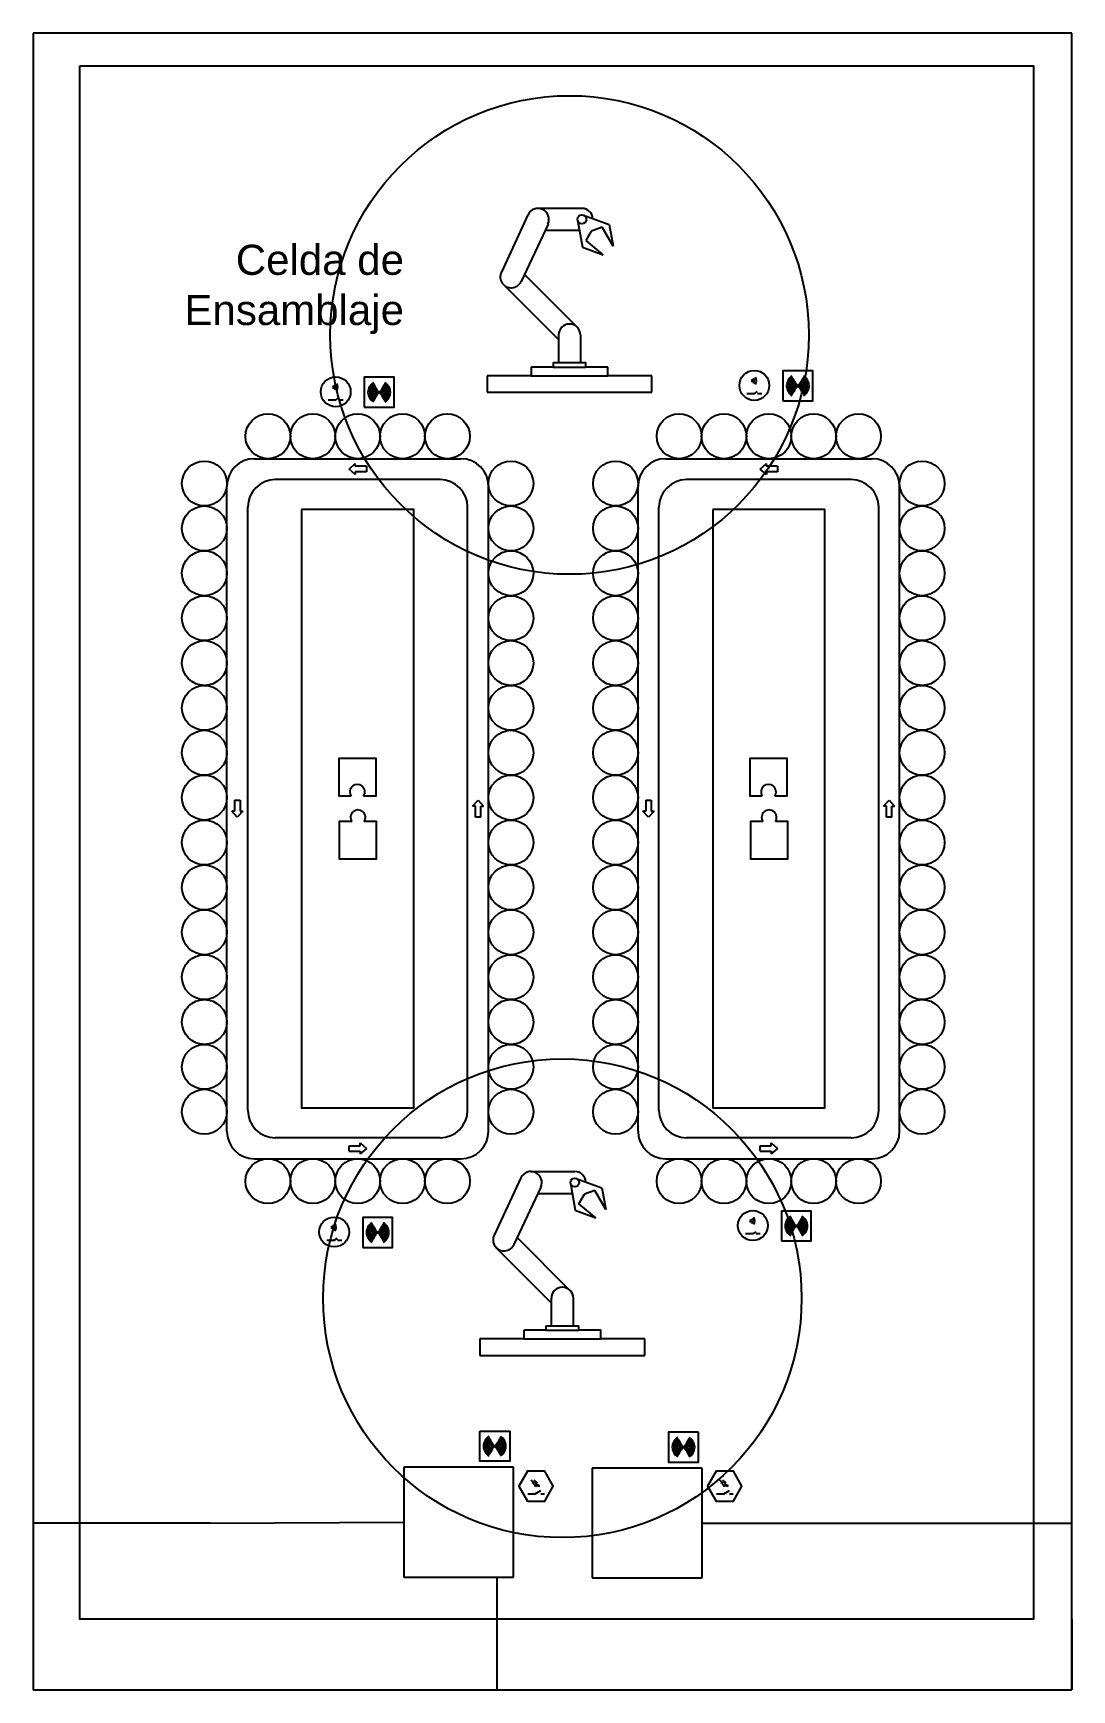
# Model space of a CAD drawing. Header units: millimetres. Extents: x 3315 to 10263, y -240 to 10836.
import ezdxf

# ---------------------------------------------------------------- set-up
doc = ezdxf.new("R2010")
doc.units = ezdxf.units.MM
for name, color, linetype in [('01 Contornos vistos 0.35', 150, 'Continuous'), ('Almacenaje', 80, 'Continuous'), ('Celdas', 200, 'Continuous'), ('Maquina', 82, 'Continuous'), ('Robots', 80, 'Continuous'), ('Sensores', 211, 'Continuous'), ('Texto2', 7, 'Continuous')]:
    doc.layers.add(name, color=color, linetype=linetype)
doc.styles.get("Standard").update_dxf_attribs({"font": 'arial.ttf'})

msp = doc.modelspace()

# ---------------------------------------------------------------- linework, layer by layer
for p, q in [((3315, 10836), (3315, -240)), ((4501, 874), (3315, 874)), ((8049, 875), (10263, 875)), ((3315, -240), (10263, -240))]:
    msp.add_line(p, q)
at = {"layer": '01 Contornos vistos 0.35', "color": 0}
for p, q in [((10263, 10836), (3315, 10836)), ((10263, 8364), (10263, 10836)), ((10263, 232), (10263, 8364)), ((4501, 874), (5794, 882)), ((7790, 875), (8049, 875)), ((6420, -240), (6420, 514)), ((10263, 232), (10263, -240)), ((10263, -240), (10263, 232))]:
    msp.add_line(p, q, dxfattribs=at)
at = {"layer": '01 Contornos vistos 0.35', "color": 6}
for p, q in [((8089, 8427), (8139, 8427)), ((8139, 8427), (8161, 8440)), ((8161, 8427), (8189, 8427)), ((5289, 8384), (5339, 8384)), ((5339, 8384), (5361, 8397)), ((5361, 8384), (5389, 8384)), ((5329, 2767), (5351, 2780)), ((8079, 2810), (8129, 2810)), ((8129, 2810), (8151, 2823)), ((8151, 2810), (8179, 2810)), ((5279, 2767), (5329, 2767)), ((5351, 2767), (5379, 2767)), ((6652, 1148), (6667, 1143)), ((6672, 1148), (6687, 1143)), ((7914, 1148), (7928, 1143)), ((7934, 1148), (7948, 1143))]:
    msp.add_line(p, q, dxfattribs=at)
at = {"layer": '01 Contornos vistos 0.35', "color": 217, "true_color": 0x93278f}
msp.add_lwpolyline([(3627, 10618), (10006, 10618), (10006, 232), (3627, 232)], close=True, dxfattribs=at)
at = {"layer": '01 Contornos vistos 0.35', "color": 6}
for points in [[(5530, 8335), (5730, 8335), (5730, 8535), (5530, 8535)], [(8330, 8378), (8530, 8378), (8530, 8578), (8330, 8578)], [(5520, 2718), (5720, 2718), (5720, 2918), (5520, 2918)], [(8320, 2761), (8520, 2761), (8520, 2961), (8320, 2961)], [(6303, 1489), (6503, 1489), (6503, 1289), (6303, 1289)], [(7765, 1483), (7565, 1483), (7565, 1283), (7765, 1283)]]:
    msp.add_lwpolyline(points, close=True, dxfattribs=at)
at = {"layer": '01 Contornos vistos 0.35', "color": 2}
for points in [[(5111, 7651), (5111, 3651), (5861, 3651), (5861, 7651)], [(7861, 7651), (7861, 3651), (8611, 3651), (8611, 7651)]]:
    msp.add_lwpolyline(points, close=True, dxfattribs=at)
for points in [[(5526, 5736), (5609, 5736), (5609, 5986), (5359, 5986), (5359, 5736), (5442, 5736)], [(8276, 5736), (8359, 5736), (8359, 5986), (8109, 5986), (8109, 5736), (8192, 5736)], [(5447, 5566), (5363, 5566), (5363, 5316), (5613, 5316), (5613, 5566), (5530, 5566)], [(8196, 5566), (8113, 5566), (8113, 5316), (8363, 5316), (8363, 5566), (8280, 5566)]]:
    msp.add_lwpolyline(points, dxfattribs=at)
at = {"layer": '01 Contornos vistos 0.35', "color": 1}
for centre in [(6903, 8818), (6855, 2378)]:
    msp.add_circle(centre, 1600, dxfattribs=at)
at = {"layer": '01 Contornos vistos 0.35', "color": 6}
for centre, radius in [((5339, 8438), 100), ((8139, 8481), 100), ((5630, 8435), 5), ((8430, 8478), 5), ((5329, 2821), 100), ((8129, 2864), 100), ((5620, 2818), 5), ((8420, 2861), 5), ((6403, 1389), 5), ((7665, 1383), 5)]:
    msp.add_circle(centre, radius, dxfattribs=at)
at = {"layer": '01 Contornos vistos 0.35', "color": 85, "true_color": 0x58ba48}
for centre in [(4886, 8141), (5186, 8141), (5486, 8141), (5786, 8141), (6086, 8141), (7636, 8141), (7936, 8141), (8236, 8141), (8536, 8141), (8836, 8141), (4461, 7825), (6511, 7825), (7211, 7825), (9261, 7825), (4461, 7525), (6511, 7525), (7211, 7525), (9261, 7525), (4461, 7225), (6511, 7225), (7211, 7225), (9261, 7225), (4461, 6925), (6511, 6925), (7211, 6925), (9261, 6925), (4461, 6625), (6511, 6625), (7211, 6625), (9261, 6625), (4461, 6325), (6511, 6325), (7211, 6325), (9261, 6325), (4461, 6025), (6511, 6025), (7211, 6025), (9261, 6025), (4461, 5725), (6511, 5725), (7211, 5725), (9261, 5725), (4461, 5425), (6511, 5425), (7211, 5425), (9261, 5425), (4461, 5125), (6511, 5125), (7211, 5125), (9261, 5125), (4461, 4825), (6511, 4825), (7211, 4825), (9261, 4825), (4461, 4525), (6511, 4525), (7211, 4525), (9261, 4525), (4461, 4225), (6511, 4225), (7211, 4225), (9261, 4225), (4461, 3925), (6511, 3925), (7211, 3925), (9261, 3925), (4461, 3625), (6511, 3625), (7211, 3625), (9261, 3625), (4886, 3161), (5186, 3161), (5486, 3161), (5786, 3161), (6086, 3161), (7636, 3161), (7936, 3161), (8236, 3161), (8536, 3161), (8836, 3161)]:
    msp.add_circle(centre, 150, dxfattribs=at)
at = {"layer": '01 Contornos vistos 0.35', "color": 6}
for centre, radius, start, end in [((8104, 8512), 34.7, 330, 30), ((8104, 8512), 48.6, 330, 30), ((8430, 8478), 75, 120, 240), ((8430, 8478), 65, 120, 240), ((8430, 8478), 65, 300, 60), ((8430, 8478), 75, 300, 60), ((5304, 8469), 20.8, 330, 30), ((5304, 8469), 34.7, 330, 30), ((5304, 8469), 48.6, 330, 30), ((5630, 8435), 75, 120, 240), ((5630, 8435), 65, 120, 240), ((5630, 8435), 55, 120, 240), ((5630, 8435), 45, 120, 240), ((5630, 8435), 35, 120, 240), ((5630, 8435), 25, 120, 240), ((5630, 8435), 15, 120, 240), ((5630, 8435), 15, 300, 60), ((5630, 8435), 25, 300, 60), ((5630, 8435), 35, 300, 60), ((5630, 8435), 45, 300, 60), ((5630, 8435), 55, 300, 60), ((5630, 8435), 65, 300, 60), ((5630, 8435), 75, 300, 60), ((8104, 8512), 20.8, 330, 30), ((8430, 8478), 55, 120, 240), ((8430, 8478), 45, 120, 240), ((8430, 8478), 35, 120, 240), ((8430, 8478), 25, 120, 240), ((8430, 8478), 15, 120, 240), ((8430, 8478), 15, 300, 60), ((8430, 8478), 25, 300, 60), ((8430, 8478), 35, 300, 60), ((8430, 8478), 45, 300, 60), ((8430, 8478), 55, 300, 60), ((5620, 2818), 75, 120, 240), ((5620, 2818), 75, 300, 60), ((8094, 2895), 20.8, 330, 30), ((8094, 2895), 34.7, 330, 30), ((8094, 2895), 48.6, 330, 30), ((8420, 2861), 75, 120, 240), ((8420, 2861), 65, 120, 240), ((8420, 2861), 55, 120, 240), ((8420, 2861), 45, 120, 240), ((8420, 2861), 35, 120, 240), ((8420, 2861), 25, 120, 240), ((8420, 2861), 25, 300, 60), ((8420, 2861), 35, 300, 60), ((8420, 2861), 45, 300, 60), ((8420, 2861), 55, 300, 60), ((8420, 2861), 65, 300, 60), ((8420, 2861), 75, 300, 60), ((5294, 2852), 20.8, 330, 30), ((5294, 2852), 34.7, 330, 30), ((5294, 2852), 48.6, 330, 30), ((5620, 2818), 65, 120, 240), ((5620, 2818), 55, 120, 240), ((5620, 2818), 45, 120, 240), ((5620, 2818), 35, 120, 240), ((5620, 2818), 25, 120, 240), ((5620, 2818), 15, 120, 240), ((5620, 2818), 15, 300, 60), ((5620, 2818), 25, 300, 60), ((5620, 2818), 35, 300, 60), ((5620, 2818), 45, 300, 60), ((5620, 2818), 55, 300, 60), ((5620, 2818), 65, 300, 60), ((8420, 2861), 15, 120, 240), ((8420, 2861), 15, 300, 60), ((6403, 1389), 75, 120, 240), ((6403, 1389), 65, 120, 240), ((6403, 1389), 65, 300, 60), ((6403, 1389), 75, 300, 60), ((7665, 1383), 75, 120, 240), ((7665, 1383), 75, 300, 60), ((6403, 1389), 55, 120, 240), ((6403, 1389), 45, 120, 240), ((6403, 1389), 35, 120, 240), ((6403, 1389), 25, 120, 240), ((6403, 1389), 15, 120, 240), ((6403, 1389), 15, 300, 60), ((6403, 1389), 25, 300, 60), ((6403, 1389), 35, 300, 60), ((6403, 1389), 45, 300, 60), ((6403, 1389), 55, 300, 60), ((7665, 1383), 65, 120, 240), ((7665, 1383), 55, 120, 240), ((7665, 1383), 45, 120, 240), ((7665, 1383), 35, 120, 240), ((7665, 1383), 25, 120, 240), ((7665, 1383), 15, 120, 240), ((7665, 1383), 15, 300, 60), ((7665, 1383), 25, 300, 60), ((7665, 1383), 35, 300, 60), ((7665, 1383), 45, 300, 60), ((7665, 1383), 55, 300, 60), ((7665, 1383), 65, 300, 60)]:
    msp.add_arc(centre, radius, start, end, dxfattribs=at)
at = {"layer": '01 Contornos vistos 0.35', "color": 2}
for centre, start, end in [((5484, 5763), 326.9236, 213.0764), ((8234, 5763), 326.9236, 213.0764), ((5488, 5593), 326.907, 213.093), ((8238, 5593), 326.907, 213.093)]:
    msp.add_arc(centre, 50, start, end, dxfattribs=at)
at = {"layer": 'Almacenaje'}
for p, q in [((5794, 1249), (5794, 514)), ((6528, 1249), (5794, 1249)), ((6528, 514), (6528, 1249)), ((7055, 1243), (7055, 508)), ((7790, 1243), (7055, 1243)), ((7790, 508), (7790, 1243)), ((5794, 514), (6528, 514)), ((7055, 508), (7790, 508))]:
    msp.add_line(p, q, dxfattribs=at)
at = {"layer": 'Maquina'}
for p, q in [((4795, 7991), (6177, 7991)), ((7545, 7991), (8927, 7991)), ((4611, 3495), (4611, 7807)), ((6037, 7851), (4935, 7851)), ((6361, 3495), (6361, 7807)), ((7361, 3495), (7361, 7807)), ((8787, 7851), (7685, 7851)), ((9111, 3495), (9111, 7807)), ((4751, 3635), (4751, 7667)), ((6221, 3635), (6221, 7667)), ((7501, 3635), (7501, 7667)), ((8971, 3635), (8971, 7667)), ((6037, 3451), (4935, 3451)), ((8787, 3451), (7685, 3451)), ((4795, 3311), (6177, 3311)), ((7545, 3311), (8927, 3311))]:
    msp.add_line(p, q, dxfattribs=at)
for centre, start, end in [((4795, 7807), 90, 180), ((6177, 7807), 0, 90), ((7545, 7807), 90, 180), ((8927, 7807), 0, 90), ((4935, 7667), 90, 180), ((6037, 7667), 0, 90), ((7685, 7667), 90, 180), ((8787, 7667), 0, 90), ((4935, 3635), 180, 270), ((6037, 3635), 270, 0), ((7685, 3635), 180, 270), ((8787, 3635), 270, 0), ((4795, 3495), 180, 270), ((6177, 3495), 270, 0), ((7545, 3495), 180, 270), ((8927, 3495), 270, 0)]:
    msp.add_arc(centre, 184, start, end, dxfattribs=at)
at = {"layer": 'Robots'}
for p, q in [((6692, 9665), (6986, 9665)), ((6625, 9622), (6447, 9239)), ((6759, 9560), (6580, 9176)), ((6957, 9586), (6989, 9405)), ((6996, 9619), (7169, 9556)), ((7121, 9539), (7051, 9513)), ((7194, 9411), (7121, 9539)), ((7169, 9556), (7194, 9411)), ((6739, 9518), (6969, 9518)), ((7014, 9449), (7051, 9513)), ((7127, 9355), (7014, 9449)), ((6989, 9405), (7127, 9355)), ((6601, 9223), (6955, 8870)), ((6461, 9155), (6830, 8787)), ((6580, 9176), (6580, 9176)), ((6955, 8870), (6955, 8870)), ((6955, 8870), (6955, 8870)), ((6955, 8870), (6955, 8870)), ((6830, 8818), (6830, 8634)), ((6976, 8818), (6976, 8634)), ((6646, 8546), (6352, 8546)), ((6352, 8546), (6352, 8435)), ((6793, 8604), (6646, 8604)), ((6646, 8604), (6646, 8546)), ((6646, 8546), (7160, 8546)), ((6793, 8634), (7013, 8634)), ((6793, 8634), (6793, 8604)), ((6793, 8604), (7013, 8604)), ((7013, 8604), (7013, 8634)), ((7160, 8604), (7013, 8604)), ((7160, 8546), (7160, 8604)), ((7454, 8546), (7160, 8546)), ((7454, 8435), (7454, 8546)), ((6352, 8435), (7454, 8435)), ((6644, 3225), (6938, 3225)), ((6577, 3183), (6398, 2799)), ((6710, 3121), (6531, 2737)), ((6909, 3147), (6941, 2966)), ((6948, 3179), (7120, 3117)), ((7120, 3117), (7146, 2972)), ((6690, 3078), (6921, 3078)), ((6966, 3010), (7003, 3074)), ((7079, 2915), (6966, 3010)), ((7072, 3099), (7003, 3074)), ((7146, 2972), (7072, 3099)), ((6941, 2966), (7079, 2915)), ((6553, 2784), (6906, 2430)), ((6413, 2716), (6781, 2348)), ((6531, 2737), (6531, 2737)), ((6781, 2378), (6781, 2194)), ((6906, 2430), (6906, 2430)), ((6906, 2430), (6906, 2430)), ((6906, 2430), (6906, 2430)), ((6928, 2378), (6928, 2194)), ((6597, 2106), (6303, 2106)), ((6303, 2106), (6303, 1996)), ((6744, 2165), (6597, 2165)), ((6597, 2165), (6597, 2106)), ((6597, 2106), (7112, 2106)), ((6744, 2194), (6965, 2194)), ((6744, 2194), (6744, 2165)), ((6744, 2165), (6965, 2165)), ((6965, 2165), (6965, 2194)), ((7112, 2165), (6965, 2165)), ((7112, 2106), (7112, 2165)), ((7406, 2106), (7112, 2106)), ((7406, 1996), (7406, 2106)), ((6303, 1996), (7406, 1996))]:
    msp.add_line(p, q, dxfattribs=at)
for centre in [(6986, 9591), (6938, 3152)]:
    msp.add_circle(centre, 29.4, dxfattribs=at)
for centre, start, end in [((6692, 9591), 335, 155), ((6986, 9591), 3.5784, 90), ((6513, 9207), 155, 335), ((6903, 8818), 0, 180), ((6644, 3152), 335, 155), ((6938, 3152), 3.5784, 90), ((6465, 2768), 155, 335), ((6855, 2378), 0, 180)]:
    msp.add_arc(centre, 73.5, start, end, dxfattribs=at)
at = {"layer": 'Sensores', "color": 6}
for p, q in [((6645, 1164), (6667, 1143)), ((6652, 1148), (6674, 1127)), ((6665, 1164), (6687, 1143)), ((6672, 1148), (6694, 1127)), ((7907, 1164), (7928, 1143)), ((7914, 1148), (7935, 1127)), ((7927, 1164), (7948, 1143)), ((7934, 1148), (7955, 1127)), ((6623, 1070), (6674, 1070)), ((6674, 1070), (6711, 1092)), ((6711, 1070), (6736, 1070)), ((7885, 1070), (7936, 1070)), ((7936, 1070), (7972, 1092)), ((7972, 1070), (7998, 1070))]:
    msp.add_line(p, q, dxfattribs=at)
for points in [[(6622, 1022), (6737, 1022), (6794, 1121), (6737, 1221), (6622, 1221), (6564, 1121)], [(7883, 1022), (7999, 1022), (8056, 1121), (7999, 1221), (7883, 1221), (7826, 1121)], [(6677, 1130), (6670, 1124), (6679, 1121)], [(6697, 1130), (6690, 1124), (6699, 1121)], [(7939, 1130), (7932, 1124), (7941, 1121)], [(7959, 1130), (7952, 1124), (7961, 1121)]]:
    msp.add_lwpolyline(points, close=True, dxfattribs=at)
at = {"layer": 'Texto2'}
for p, q in [((5429, 7922), (5470, 7959)), ((5470, 7886), (5429, 7922)), ((5470, 7941), (5470, 7959)), ((5544, 7941), (5470, 7941)), ((5544, 7904), (5470, 7904)), ((5470, 7904), (5470, 7886)), ((5544, 7941), (5544, 7904)), ((8179, 7922), (8220, 7959)), ((8220, 7886), (8179, 7922)), ((8220, 7941), (8220, 7959)), ((8293, 7941), (8220, 7941)), ((8293, 7904), (8220, 7904)), ((8220, 7904), (8220, 7886)), ((8293, 7941), (8293, 7904)), ((4663, 5708), (4700, 5708)), ((4663, 5708), (4663, 5635)), ((4700, 5708), (4700, 5635)), ((6254, 5667), (6291, 5708)), ((6273, 5667), (6254, 5667)), ((6273, 5594), (6273, 5667)), ((6291, 5708), (6328, 5667)), ((6309, 5594), (6309, 5667)), ((6309, 5667), (6328, 5667)), ((7413, 5708), (7449, 5708)), ((7413, 5708), (7413, 5635)), ((7449, 5708), (7449, 5635)), ((9004, 5667), (9041, 5708)), ((9022, 5667), (9004, 5667)), ((9022, 5594), (9022, 5667)), ((9041, 5708), (9077, 5667)), ((9059, 5594), (9059, 5667)), ((9059, 5667), (9077, 5667)), ((4663, 5635), (4645, 5635)), ((4681, 5594), (4645, 5635)), ((4718, 5635), (4681, 5594)), ((4700, 5635), (4718, 5635)), ((6309, 5594), (6273, 5594)), ((7413, 5635), (7394, 5635)), ((7431, 5594), (7394, 5635)), ((7468, 5635), (7431, 5594)), ((7449, 5635), (7468, 5635)), ((9059, 5594), (9022, 5594)), ((5429, 3361), (5429, 3398)), ((5429, 3398), (5502, 3398)), ((5429, 3361), (5502, 3361)), ((5502, 3398), (5502, 3417)), ((5502, 3417), (5544, 3380)), ((5544, 3380), (5502, 3343)), ((5502, 3361), (5502, 3343)), ((8179, 3361), (8179, 3398)), ((8179, 3398), (8252, 3398)), ((8179, 3361), (8252, 3361)), ((8252, 3398), (8252, 3417)), ((8252, 3417), (8293, 3380)), ((8293, 3380), (8252, 3343)), ((8252, 3361), (8252, 3343))]:
    msp.add_line(p, q, dxfattribs=at)

# ---------------------------------------------------------------- texts
at = {"layer": 'Celdas', "insert": (5796, 8824), "char_height": 201.25, "attachment_point": 9}
msp.add_mtext_dynamic_manual_height_columns('Celda de Ensamblaje', width=2170, gutter_width=1006, heights=[0], dxfattribs=at)

doc.saveas('drawing.dxf')
